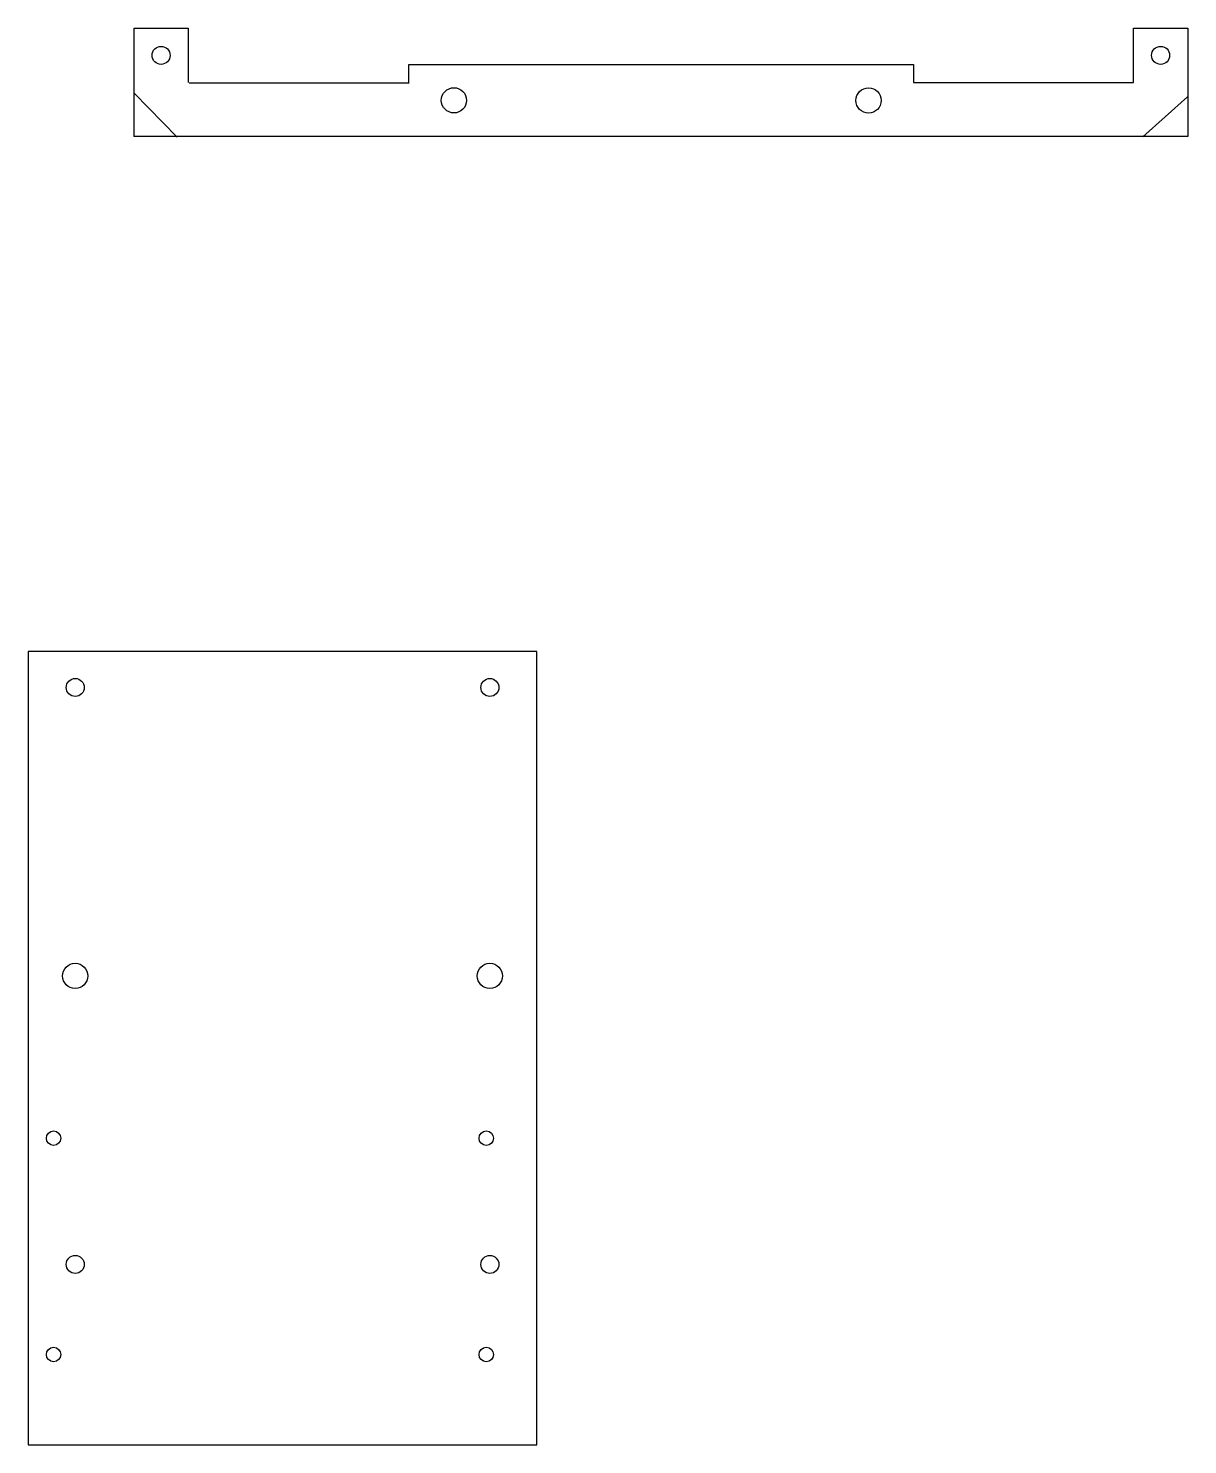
# Model space of a CAD drawing. Header units: inches. Extents: x 0 to 322, y -220 to 173.
import ezdxf

# ---------------------------------------------------------------- set-up
doc = ezdxf.new("R2010")
doc.units = ezdxf.units.IN
doc.header["$MEASUREMENT"] = 0

msp = doc.modelspace()

# ---------------------------------------------------------------- linework, layer by layer
at = {"color": 0}
for p, q in [((29.31, 142.82), (29.31, 172.82)), ((29.31, 172.82), (44.31, 172.82)), ((44.31, 172.82), (44.31, 157.82)), ((306.54, 157.82), (306.54, 172.82)), ((306.54, 172.82), (321.54, 172.82)), ((321.54, 172.82), (321.54, 142.82)), ((105.54, 157.82), (105.54, 162.82)), ((105.54, 162.82), (245.54, 162.82)), ((245.54, 162.82), (245.54, 157.82)), ((44.59, 157.71), (105.59, 157.71)), ((245.54, 157.82), (306.54, 157.82)), ((29.31, 154.82), (41.31, 142.63)), ((321.51, 153.77), (309.09, 142.72)), ((321.54, 142.82), (29.29, 142.82))]:
    msp.add_line(p, q, dxfattribs=at)
msp.add_lwpolyline([(0, -220), (141, -220), (141, 0), (0, 0)], close=True, dxfattribs=at)
for centre, radius in [((36.81, 165.32), 2.5), ((314.04, 165.32), 2.5), ((118.04, 152.84), 3.5), ((233.04, 152.82), 3.5), ((13, -10), 2.5), ((128, -10), 2.5), ((13, -90), 3.5), ((128, -90), 3.5), ((7, -135), 2), ((127, -135), 2), ((13, -170), 2.5), ((128, -170), 2.5), ((7, -195), 2), ((127, -195), 2)]:
    msp.add_circle(centre, radius, dxfattribs=at)

doc.saveas('drawing.dxf')
